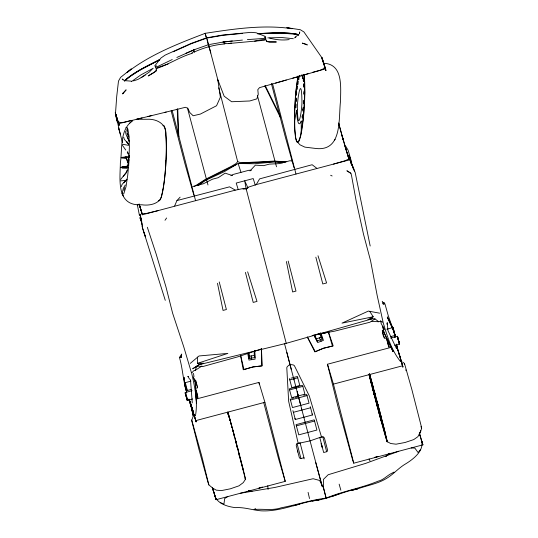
<?xml version="1.0" encoding="UTF-8"?>
<svg xmlns="http://www.w3.org/2000/svg" width="538" height="538" viewBox="0 0 538 538"><rect width="100%" height="100%" fill="white"/><g stroke="black" fill="none" stroke-linecap="round" stroke-linejoin="round"><path stroke-width="0.81" d="M301.246 133.189L301.246 120.889A35.01 4.391 -86.9 0 1 296.586 110.216L294.501 121.124M162.624 191.582L162.624 189.948M248.166 352.888L249.202 358.436L254.844 357.555L254.306 355.477L251.293 355.894L251.246 359.687L248.98 360.09L247.695 353.291M299.531 75.441L299.659 76.867L299.948 75.683M206.202 37.068L205.18 33.329C178.112 43.692 150.115 54.52 127.109 72.475L131.292 68.911L120.579 77.371L118.481 81.103L116.712 96.497L115.435 114.258M206.155 37.082L205.173 33.329C233.748 28.944 263.371 24.466 292.174 28.702L286.841 27.667L300.285 29.718L303.916 31.937L322.006 57.882L322.215 59.429L322.121 57.815L325.914 70.565L322.437 59.987M322.544 60.33L322.551 59.926L323.533 62.717M192.268 402.868L190.667 381.906M190.99 381.133L184.944 382.74L185.334 384.421M185.247 393.07L185.435 393.634M192.086 390.702L185.28 392.505L186.168 396.116M191.555 389.404L187.022 390.608L184.944 382.74M187.076 399.895L186.888 399.33M192.651 398.967L187.359 400.373L185.28 392.505M195.523 379.983L197.607 387.75L195.334 388.402M197.607 387.797L197.197 386.418M196.431 397.965C200.432 399.868 193.35 383.049 196.491 392.296M383.789 330.016C380.669 329.169 383.897 341.179 386.62 337.682M384.354 338.281L382.276 330.413M388.799 346.963L386.721 339.095L388.799 346.963L391.065 346.358M386.815 329.209L392.861 327.608L392.928 327.972M393.144 328.086L393.332 328.651M390.4 336.68L394.939 335.477L394.051 331.872M390.501 338.093L397.306 336.284L397.696 337.972M394.845 345.356L399.384 344.152L397.306 336.284M165.435 161.077L165.469 160.627M351.085 163.747L351.738 162.705L351.112 161.844M181.467 354.549L181.192 357.555C182.254 356.149 178.643 357.205 179.726 358.463C182.839 369.579 183.176 381.254 186.74 392.249L184.742 385.087L184.083 377.501L184.742 385.087M140.149 218.018L140.183 218.798L141.312 219.369M302.006 74.876L301.717 76.06L301.583 75.071M421.214 439.788C425.155 450.212 413.366 459.203 405.497 463.958C398.584 467.979 393.419 474.308 386.526 478.416C377.979 483.696 367.763 485.33 358.375 488.618C342.571 491.544 328.22 499.506 312.141 500.952L319.182 499.775C299.686 502.25 280.957 511.914 261.065 510.824C252.436 510.118 244.178 507.025 235.409 507.643C227.426 506.675 216.458 503.555 214.433 494.617M126.995 131.07L127.244 129.1M127.15 128.777L127.224 133.666L128.972 137.136M122.287 193.021L123.303 188.293L125.32 184.938M249.202 358.436L249.558 356.217L248.946 352.908M298.092 76.255L295.866 92.328L294.656 111.696L294.784 129.154L295.759 138.131L296.747 141.339L300.036 144.843L304.858 147.123L314.609 148.32C342.847 152.577 338.368 118.616 340.52 101.11C340.588 87.405 343.493 63.76 323.331 63.242M156.282 69.732L156.06 70.915L154.009 72.576L148.199 75.952L156.148 70.996M382.202 301.32L384.098 304.326C381.482 303.607 384.952 302.417 383.903 303.728L384.307 302.995L384.993 304.037L388.201 315.483L392.605 328.241M193.754 414.576L191.696 420.481L198.838 448.974L207.769 481.557L208.852 484.893L213.028 488.336L216.283 490.145L221.353 490.602L230.298 488.827L238.986 485.827L243.297 482.599L245.415 479.257L232.833 430.104L233.331 432.115M208.852 484.893L201.696 455.854L191.689 419.936M402.632 361.973L404.482 363.513L404.589 364.495M420.83 430.891L419.68 433.541L421.644 428.463L421.348 426.621L411.839 389.465L404.482 363.513M123.942 190.371L124.554 187.634M299.37 33.269L299.78 31.944L299.323 33.437M121.312 186.639L122.099 184.406L126.833 179.174M127.519 165.489L126.242 167.385L127.694 165.025M254.649 41.137L264.178 39.274L266.102 39.516L264.124 40.303L227.083 43.665L224.413 43.201L224.138 43.733L224.272 42.327L224.85 43.975C214.588 44.627 203.303 47.801 193.996 52.152L193.734 50.424L194.514 52.004L194.023 51.258L191.911 52.993M190.028 401.805L189.941 401.18L196.054 421.691L194.151 414.825L195.462 415.793C198.004 401.166 194.763 387.165 191.656 373.083L193.599 370.83L195.2 370.379L196.901 366.109L199.06 364.717L203.566 363.217L197.547 363.345L197.533 357.084M298.496 35.488L298.724 34.936L297.312 34.378L280.385 33.053L257.682 33.813M420.75 431.066L417.898 436.688L413.722 439.593L405.08 442.485L396.042 444.186L390.696 443.514L387.098 441.584L378.698 411.859L369.149 374.872M174.635 205.94L176.941 200.573L180.116 197.17M155.993 70.37L156.343 69.597M126.457 172.066L127.513 169.8L126.255 172.436L126.457 172.066L120.768 179.376M155.825 67.277L155.482 67.102L156.282 65.609M140.075 217.137L140.028 218.186L141.164 218.764M256.31 184.46L259.612 178.878L312.121 164.729L316.761 168.253M265.449 38.205L265.671 37.882L264.212 36.994M165.005 220.284L166.619 217.984M383.123 303.782L383.473 303.284L382.733 303.815M154.662 66.013L160.976 57.99L165.166 55.098L191.205 43.383L206.545 37.828L206.726 38.279L206.585 37.821L222.651 35.044L251.017 32.334L256.128 32.764L265.705 36.571M383.957 303.452L384.307 302.995L382.854 302.221M137.264 119.288L147.015 119.268C156.854 118.683 166.962 124.143 165.852 134.964C166.632 145.186 166.316 155.455 165.697 165.684C164.991 175.274 164.124 184.911 161.945 194.299C161.03 203.66 149.84 205.987 142.086 204.81L141.38 204.783C115.885 206.283 120.149 179.288 120.371 162.879C122.496 148.77 119.382 130.398 132.442 120.747L129.564 123.323M219.329 90.209L237.655 161.582L236.169 163.491L230.984 166.545L205.516 179.309L194.171 186.578M124.332 80.902C134.453 71.561 147.547 66.053 159.584 59.557M124.56 81.117L129.934 76.598L139.598 70.377L159.746 59.779M420.312 449.849L418.127 452.579L414.825 448.073L411.187 447.959M126.188 167.688L127.526 166.074M123.323 176.289L126.134 173.081M335.187 139.49L334.515 139.994M249.988 170.923L255.375 165.139L263.593 165.657L269.262 164.137L279.437 163.599L289.989 160.714L292.45 161.138M123.901 182.853L126.948 179.598M152.093 69.247L149.362 72.005L141.131 77.633L145.213 75.185M181.757 354.024L179.9 356.788L179.779 357.225L180.533 357.656M386.311 456.116L389.411 453.426M387.421 455.209L388.631 454.159M389.539 453.285L385.585 456.567M298.772 34.405L295.066 37.203M190.244 363.399L199.04 355.968L227.836 353.399L197.547 363.345M139.073 204.016L142.388 214.783L234.595 190.331L243.095 188.535L246.222 189.073L248.691 187.049L256.969 184.399L349.175 159.947L346.909 152.328M350.984 162.563L351.583 162.093L351.085 161.286M387.246 323.668L387.293 323.298L387.152 324.414L387.239 322.639L387.952 330.581L396.54 348.705M198.529 185.408L205.852 180.169L224.191 171.723L238.139 163.471L274.777 161.541L285.127 162.207M131.4 81.648L140.902 74.89L153.236 68.265M262.564 487.078L258.96 487.966L262.235 487.3M196.626 185.671L205.314 179.961L236.404 164.493M196.41 403.224A8.131 0.632 83.2 0 0 196.498 403.372L195.213 382.128L193.384 377.151M402.31 365.053L402.834 366.862L400.931 359.996L400.44 361.442C391.153 349.767 387.225 336.196 383.083 322.323L380.299 321.32L378.685 321.731L375.006 318.886L369.895 322.242L334.737 331.132L315.893 334.549M195.2 370.379L201.945 366.008M198.831 364.892L192.678 368.806L196.901 366.109L203.108 366.465L238.052 356.768L261.676 348.826M294.629 37.902L295.92 37.102M227.816 496.581L224.689 498.484L223.942 504.072L220.728 502.768M141.131 77.633L137.896 79.436L133.532 80.915M255.584 508.578L254.003 509.52C263.021 508.592 272.336 510.905 281.334 507.764C296.364 504.886 310.951 500.004 326.176 498.101L323.587 488.154L319.599 480.454L313.123 478.726L274.925 487.435L240.278 493.272M230.916 175.711L232.994 174.494L248.939 170.264L251.333 170.297M120.687 167.668L121.81 167.015L126.517 167.291M125.912 127.748L127.029 127.385L127.909 129.228L128.959 135.872L129.376 146.262L128.891 162.402L127.748 175.193L125.973 186.841L123.753 193.801L122.415 194.413M369.767 311.415L373.224 316.761L367.918 319.639L372.572 318.711L375.006 318.886M317.097 341.045L316.539 338.974L317.467 338.51L321.004 337.272L322.403 339.021L317.097 341.045L314.098 335.221M188.623 376.338L187.944 376.513L189.658 379.256M173.196 51.782L191.165 43.753L205.906 38.413M176.841 57.465L194.776 49.516L207.601 44.997M172.254 59.53L157.13 66.799L155.482 67.102M376.768 456.93L378.012 456.399L374.421 457.421M186.067 53.208L194.776 49.516L193.525 50.021M159.712 59.711C147.533 65.723 134.951 71.762 124.547 80.626L131.386 81.164M332.545 496.224L339.263 493.763M320.91 333.009L323.425 340.352L317.676 342.545L313.836 335.087M398.719 451.261L365.726 463.359L328.187 474.731L323.365 479.459L323.587 488.154L326.082 498.127C342.968 491.12 361.193 488.181 378.086 481.187C384.401 479.876 388.268 473.81 394.394 472.29L393.184 472.263M168.091 64.015L157.479 67.566L155.912 68.736C168.387 64.755 179.645 56.934 192.335 53.282M297.09 443.642L296.431 444.193L296.236 445.565L299.289 457.435L299.975 458.369L300.95 458.544L303.957 457.744L300.09 442.848L297.09 443.642L300.95 458.544M326.66 451.725L327.42 451.093L327.534 449.943L324.441 438.087L323.627 436.984L322.8 436.822L319.794 437.623L323.661 452.519L326.66 451.725L322.8 436.822M308.012 73.719L302.295 75.414M292.793 78.192L296.62 77.082M333.506 164.103L345.174 160.734L348.853 158.932L349.027 159.443L348.281 156.76M372.572 318.711L286.236 343.338L199.06 364.717M286.317 80.048L275.55 83.114M312.652 72.321L320.11 70.263L323.937 68.555L324.696 66.275L325.833 70.276L325.241 68.346M321.26 341.119L319.35 337.851M293.54 505.794L299.727 504.146M325.47 68.844L259.511 87.647L257.803 89.691L258.247 94.264L256.882 98.864L249.74 100.976L231.622 101.743L224.131 96.181L217.803 79.711L208.609 44.876M243.008 189.168L247.924 187.863L244.716 180.808L246.027 188.367M196.236 399.035L258.933 382.41L264.904 402.296L285.234 481.355L216.108 499.681L212.342 487.415L213.243 490.569M421.395 440.165L422.888 444.852L353.769 463.184L352.78 460.447L338.22 407.522L327.467 364.239L391.765 347.192M291.018 378.16L297.393 376.472L299.8 385.504L291.838 387.616L289.431 378.584M289.834 379.889L297.796 377.777M290.022 388.577L301.784 385.464M289.491 389.552L291.657 397.69L304.885 394.186L302.86 386.385L289.639 389.889L289.289 388.772M264.904 402.296L195.785 420.622L196.128 421.974L189.806 400.743L193.377 415.928M327.467 364.239L333.439 384.125L402.565 365.793L402.908 367.145L397.226 347.306M291.663 398.53L293.923 397.932M295.429 397.535L298.442 396.735L300.755 405.363M303.735 395.329L306.747 394.529L309.041 403.164L292.45 407.562L290.157 398.927M290.486 400.003L307.084 395.605M292.907 410.629L293.425 412.303L310.574 407.757L312.444 414.966L295.295 419.512L294.952 418.396M296.425 425.847L314.569 421.032L316.909 430.05L298.765 434.859L296.055 424.65L314.199 419.842L314.569 421.032M351.556 490.4L357.81 488.753L353.103 489.99M176.941 200.573L229.591 186.834L235.18 190.062M375.907 457.26L374.825 457.448M192.792 186.484L203.398 183.761L212.53 179.181L218.206 177.695L225.119 173.162L232.49 175.563M251.226 359.687L255.093 359.135L254.756 350.756M164.964 112.355L185.375 107.304L187.863 108.232L189.712 112.435L193.149 115.764L200.405 114.056L216.558 105.737L220.365 97.176L217.803 79.711M131.548 120.344L124.043 122.254L119.833 122.677L117.916 121.104L115.226 112.711M166.195 112.059L118.69 123.673L119.133 125.394L115.34 112.644L119.497 130.976M147.863 116.524L151.743 115.589M158.058 210.627L146.228 213.485L142.072 213.761L142.247 214.272L141.501 211.589M142.099 117.896L136.282 119.254M207.574 37.969L223.008 35.306L242.564 33.39M209.558 44.479L224.259 41.87M299.189 443.198L298.113 443.104L288.65 401.274L286.788 367.696L287.339 366.526L289.982 364.448L293.324 364.939L294.38 365.685L309.249 395.813L321.482 436.903L310.043 440.884L299.807 443.07M312.154 335.564L329.142 332.067L315.134 334.656M373.224 316.761L342.007 323.13L368.342 311.072L379.613 313.183M228.314 43.672L231.333 43.053M126.127 180.398L120.64 180.882M251.286 355.9L249.558 356.217M257.668 33.733C271.192 32.932 285.073 31.964 298.476 34.513M124.56 167.385L125.926 167.17M289.162 39.597C282.652 40.464 275.88 39.832 269.572 38.097M232.302 40.949L222.914 42.051L242.409 40.081M127.815 156.76L122.422 157.325L123.37 157.365M247.406 39.604L264.111 38.433L265.671 37.882L265.927 38.292M125.818 167.13L121.918 167.116L126.141 167.284M126.995 157.58L124.695 157.701L127.082 157.621M257.689 33.544C271.34 33.215 285.396 31.554 298.798 34.64M128.152 167.795L121.904 167.856L127.587 168.105M125.421 167.197L122.852 167.264L125.973 167.264M267.816 37.882L281.777 37.532L293.344 38.709M122.449 144.251L128.616 145.347M162.947 125.569L163.565 125.596M297.326 142.005L298.583 141.427L300.581 135.906L303.459 116.874L304.77 92.765L304.051 74.298M158.643 200.398L159.261 200.425M371.287 321.368L378.685 321.731M128.831 165.166A6.066 0.767 -86.7 0 1 128.622 164.984L128.152 163.465A8.588 1.089 -86.7 0 1 128.454 159.315A8.588 1.089 -86.7 0 1 128.932 155.738L129.389 155.764A8.588 1.089 -86.7 0 0 129.342 156.02M128.454 159.315L128.912 159.342M286.108 161.837L274.286 161.077L245.893 162.59L239.894 162.503L237.655 161.582M125.858 158.327L121.944 158.058L121.111 157.56M196.504 403.419L195.24 382.148L193.384 377.125M282.504 162.839L274.387 161.999L254.313 163.74L238.159 163.532L240.963 172.382M125.085 156.874L127.183 157.103M249.027 490.871L251.871 491.402M248.495 490.79L251.703 491.429M248.704 490.898L251.831 491.53M330.641 175.267L332.128 175.973M350.87 173.283L347.01 170.849L350.87 173.283L351.455 175.146L356.149 200.862L363.54 234.339L370.568 260.762L377.178 295.517L383.002 321.798M266.102 40.491L266.787 40.996M123.484 80.061L122.213 79.025L123.215 79.98M231.589 427.253L231.744 427.589M245.415 479.257L245.059 478.47M127.102 142.146L126.443 141.528L128.562 144.359C127.479 141.541 123.814 140.553 123.747 137.264M266.317 40.935L266.983 41.608L269.531 42.011L276.357 41.971L269.646 41.917L267.036 41.493L266.249 40.572M125.771 150.048L122.449 145.374M396.721 346.351L401.187 361.072M384.509 329.491L381.186 323.587L380.655 320.561M421.644 428.463L421.496 428.093M345.9 146.477L348.187 150.384L351.354 161.339M205.173 33.329L205.287 33.699L205.18 33.329M121.918 193.525L123.424 196.188M127.486 152.456L127.264 152.032L128.313 154.184M314.616 335.241L316.539 338.974M307.548 337.292L315.315 351.684L323.412 348.274L332.444 346.062L328.422 332.242M353.217 168.381L353.553 169.053M349.639 159.282L354.724 171.777M307.279 336.869L314.851 351.879L323.472 348.241L333.204 345.914L328.563 332.403M128.293 135.563L127.224 133.666M353.997 169.853L354.461 170.781M279.975 115.441L265.214 85.596M369.976 460.911L369.055 458.901M264.831 85.939L280.446 117.56M127.466 151.851L128.495 154.023M127.304 136.76L129.355 141.138M322.006 57.882L324.353 65.414M352.121 165.045L354.038 169.349M129.335 141.85L125.966 134.231L125.502 131.427M325.739 497.973L326.041 498.652L326.015 497.899M392.538 328.187L387.32 317.064L392.37 327.803M349.956 158.555L348.859 155.005L353.056 167.843M422.397 443.487L422.727 444.341L419.405 433.339M215.617 498.316L215.946 499.177L212.409 487.435M392.511 327.797L387.32 317.064L390.998 324.165L392.377 327.985M394.273 333.466L391.187 324.306L393.244 329.801M422.888 444.852L419.337 433.177M285.234 481.355L278.361 457.986L263.694 402.471M352.632 166.551L350.89 161.582L353.076 167.822M319.902 334.091L321.004 337.272M208.697 44.647L206.774 38.332M322.403 339.021L320.292 332.894M188.966 399.115L190.244 402.875M399.351 343.439L399.478 343.876L399.243 342.827M399.384 344.152L398.974 342.773M393.211 328.234L393.083 327.803L393.204 328.362M392.861 327.608L394.421 333.083M394.905 334.764L395.033 335.194L394.912 334.636M394.939 335.477L394.529 334.091M229.363 417.582L230.23 420.871L230.049 420.292M197.944 397.569L196.753 393.305M184.978 383.453L184.85 383.016L184.971 383.581M187.022 390.608L186.612 389.223M186.673 389.976L186.8 390.413L186.679 389.848M185.314 393.217L185.186 392.787L185.307 393.345M187.359 400.373L187.143 399.68M187.009 399.747L187.137 400.178L187.016 399.62M144.016 232.524L145.442 236.807L142.61 228.267L165.274 300.339M191.42 372.592L183.74 346.808L172.637 313.244L165.919 286.741L156.121 253.902L147.325 227.251M188.946 399.29L191.246 407.367M420.985 426.533L421.294 427.495M189.02 399.404L190.459 403.937M317.998 255.752L326.593 282.961L322.8 283.963L315.853 257.191M247.648 271.804L257.003 301.414L253.21 302.417L245.422 272.396M349.175 159.947L342.215 136.242M397.918 349.969L399.848 356.378M255.254 185.126L253.216 178.555L236.209 183.061L238.247 189.638M310.231 406.641L310.574 407.757M312.101 413.85L312.444 414.966M302.517 385.269L302.86 386.385M293.425 377.521L295.806 386.56M293.398 377.528L293.802 378.833M295.893 387.024L298.26 395.941M301.482 408.355L303.869 417.239M305.503 423.44L305.133 422.243L307.83 432.458M128.932 155.738L129.402 157.257M140.129 207.157L142.388 214.783M347.676 154.816L345.275 146.968M347.326 153.976L347.972 156.074M392.646 350.184L392.895 351.395L383.863 332.107L382.948 326.889M140.895 209.645L139.261 204.332L141.191 210.903M294.004 167.621L285.335 137.022L271.367 83.444M193.808 194.964L184.924 163.646L171.145 110.855M117.627 120.411L115.878 114.688L116.914 120.478M189.053 399.721L190.768 405.329M346.519 151.353L344.703 145.011M139.147 204.225L139.739 206.182M323.889 63.605L325.066 67.775M192.954 410.743L190.358 402.807L191.192 406.889M272.591 83.955L295.987 174.05M172.173 110.579L195.576 200.681M397.595 336.687L397.952 337.938M397.777 337.326L397.528 336.479L397.649 337.044M399.23 343.029L399.411 343.668L399.357 343.311M397.259 337.158L397.38 337.555M394.784 334.347L394.966 334.992M370.131 378.127L369.841 376.862M370.043 378.059L370.332 379.324M233.694 433.413L227.843 411.947M228.354 415.719L228.361 415.618M237.957 449.56L237.09 446.251L237.957 449.499M239.659 456.163L239.37 454.906M117.916 121.104L119.053 125.105L115.764 114.755L115.973 116.235M185.099 383.863L184.917 383.224L185.085 384.065M186.545 389.566L186.726 390.205M185.899 393.634L185.718 393.049L185.886 393.823M187.285 399.102L187.466 399.687L187.298 398.907M193.068 411.207L190.539 403.487L193.337 415.706M212.557 488.006L216.108 499.681M369.619 374.354L371.778 381.953M419.499 433.917L420.023 435.74M345.638 148.461L338.577 122.987L343.58 141.238M399.277 343.224L398.846 341.657M393.285 328.449L393.507 329.263M394.61 333.742L394.831 334.549M392.928 328.879L393.096 329.464M371.832 382.7L372.007 383.298L371.624 381.738M276.512 166.793L257.379 95.475M207.977 184.964L187.473 108.192M229.282 417.844L228.563 415.134M228.354 414.818L229.289 417.744M239.033 453.655L238.852 453.057L239.02 453.79M186.787 388.752L186.948 389.337M185.052 383.668L185.274 384.475M186.377 388.954L186.599 389.761M185.085 386.553L186.652 392.101M185.388 393.433L185.61 394.24M186.713 398.719L186.935 399.532M399.297 354.192L402.565 365.793M339.148 484.146L340.857 490.232M322.168 486.513L307.951 432.962M341.986 135.374L343.224 139.793M397.912 337.783L398.16 338.698M393.466 329.101L393.715 330.023M394.401 332.982L394.65 333.896M369.216 374.051L369.936 376.856L369.667 375.732M235.886 441.658L236.162 442.626L235.779 441.066M227.816 412.612L228.152 413.856M227.877 413.473L227.984 413.85M239.571 455.861L239.134 454.032M228.347 415.955L228.448 416.331M185.724 384.448L185.926 385.181M185.233 384.32L185.482 385.235M186.168 388.194L186.417 389.108M185.57 394.085L185.818 395.006M186.948 398.988L185.798 394.899M186.504 397.959L186.753 398.88M233.727 434.469L234.057 435.672M338.698 123.552L339.525 126.585M385.342 433.352L382.094 421.389A35.01 0.525 75.1 0 1 378.591 410.595L381.166 421.019M243.559 470.945L240.311 458.981A35.01 0.525 75.1 0 1 240.587 460.239M398.14 338.597L399.115 342.296M398.611 340.796L398.866 341.758M398.47 340.924L398.739 341.906M393.695 329.915L394.448 332.753M394.024 332.242L394.287 333.224M229.948 419.916L229.417 417.885M234.218 436.271L234.568 437.555M227.83 413.587L227.944 414.011M196.955 385.551L196.155 382.531M185.455 385.134L185.718 386.096M186.108 387.373L186.37 388.355M186.188 388.295L185.435 385.464M186.699 396.957L186.921 397.79M186.525 398.066L185.549 394.367M127.728 162.658L126.491 157.984M127.795 162.913L126.692 158.75M398.618 340.836L398.113 338.927M393.52 331.025L393.755 331.892M235.772 441.234L235.267 439.223L235.651 440.783M235.826 442.243L236.189 443.615M228.139 414.025L227.803 412.747M185.704 386.055L186.215 387.965M210.768 52.98L208.569 44.694M284.494 343.533L294.03 379.902M286.801 352.309L291.314 369.545M236.37 444.307L236.727 445.666M397.932 338.886L398.194 339.895M393.668 330.245L393.924 331.213M393.486 330.204L393.749 331.213M379.25 410.218C378.059 405.457 380.574 415.269 379.384 410.501M371.496 381.455L371.193 380.292M370.769 378.987L371.072 380.151M369.929 376.264C371.099 380.971 368.806 371.906 369.687 375.544M370.642 378.705L370.258 377.145L380.164 413.11L387.192 441.664M369.552 375.295L369.801 375.981M369.424 375.013L369.209 374.179M369.714 376.58C368.463 371.355 371.711 384.831 370.46 379.606M371.428 383.755C370.238 378.994 372.747 388.806 371.556 384.038M374.199 394.394C375.383 399.129 372.874 389.337 374.065 394.112M375.847 400.642C377.037 405.403 374.529 395.585 375.719 400.353M377.299 406.277C376.109 401.509 378.618 411.321 377.427 406.56M303.809 417.152L305.207 422.498M233.344 431.947L233.7 433.352M239.128 454.186L239.235 454.617M231.259 424.576C230.069 419.828 232.564 429.6 231.387 424.859M227.816 413.742L227.93 414.179M185.57 385.336L185.832 386.345M186.72 396.64L186.942 397.495M186.242 395.242L186.464 396.089M186.296 396.768L186.551 397.737M355.067 171.938L370.184 246.007M288.186 261.058L295.981 291.078L292.625 291.966L286.398 261.529M246.222 189.073L286.236 343.338M298.778 397.811L301.663 408.907M293.425 412.303L295.295 419.512M219.228 281.946L226.39 309.532L223.035 310.419L217.48 283.277M236.908 446.345L237.251 447.663M322.087 447.044L321.267 443.863L322.067 447.017M322.336 486.473L315.692 462.438M398.866 341.348L399.29 343.009M397.891 338.066L398.14 339.007M398.423 341.415L398.618 342.188M394.421 332.672L394.67 333.614M393.695 330.325L393.271 328.671M333.439 384.125L353.769 463.184M227.89 413.325L228.072 414.052M185.711 384.704L185.906 385.477M186.188 387.885L186.43 388.826M185.213 384.596L185.462 385.544M119.12 129.651L122.442 142.476M186.525 397.656L186.773 398.597M185.798 395.309L185.375 393.648M321.637 445.525L321.993 446.917M120.27 133.996L118.703 127.95M321.125 443.514L321.455 444.825M218.731 87.849L219.127 89.422M297.42 450.844L297.736 452.088M141.212 218.905L140.028 214.225L142.146 225.113M394.63 333.479L394.845 334.333M393.063 328.53L393.251 329.29M195.919 381.617L195.597 380.292M186.8 388.497L186.962 389.142M186.39 388.692L186.612 389.546M185.032 383.883L185.254 384.737M186.733 398.456L186.948 399.31M142.509 228.045L141.931 223.808M119.106 129.389L119.591 131.333M192.389 412.081L193.243 415.538M394.623 335.705L395 337.259M239.128 455.034L239.423 456.258M394.589 335.591L394.959 337.111M117.392 122.435L116.094 117.21M405.827 369.862L406.015 370.642M397.589 336.822L397.764 337.534M394.798 334.145L394.973 334.858M393.144 328.146L393.318 328.853M186.558 389.364L186.74 390.07M186.901 399.129L187.076 399.835M185.247 393.123L185.422 393.836M207.096 39.604L208.112 44.802M140.398 219.699L140.714 221.017M139.47 215.59L137.291 204.541M308.086 492.384L309.511 498.544M116.598 119.059L116.954 120.613M351.233 164.05L349.572 156.706L350.406 160.553M239.666 457.26L239.834 458.013M396.721 344.925L397.407 347.992M394.603 334.966L395.1 337.218M396.244 344.454L396.91 347.561M141.904 223.828L141.561 220.284M396.735 346.62L397.024 348.046L396.472 344.851M258.933 382.41L259.363 384.542M240.661 355.51L243.983 369.519L252.907 366.97L261.73 365.887L261.374 348.725M396.311 344.307L396.93 347.508M396.425 344.925L397.024 348.046M352.336 164.904L352.888 167.829M240.614 355.726L243.25 369.767L252.84 366.97L262.235 365.833L261.407 348.496M303.957 457.744L304.138 458.874M267.783 485.753L268.085 489.466M193.498 373.359L193.983 376.64M127.452 165.973L127.6 167.284L127.385 164.81M382.942 326.862L383.843 332.141L392.942 351.287A8.131 0.397 67.1 0 0 392.76 350.554M142.193 226.014L142.254 227.049M177.735 109.032L178.824 136.699M177.237 108.918L178.253 134.641M190.492 379.774L190.56 381.341L190.513 380.01M254.582 351.005L254.844 357.555M254.138 351.274L254.306 355.477M218.583 80.781A16.537 11.735 -15.7 0 1 217.93 80.969M128.757 161.037A8.588 1.089 -86.7 0 1 128.844 160.008M163.592 125.28A37.882 4.788 -86.7 0 1 165.738 165.704A37.882 4.788 -86.7 0 1 158.616 200.721M228.132 412.915A37.882 0.565 75.1 0 1 239.605 455.377A37.882 0.565 75.1 0 1 245.402 479.486M240.762 461.106A35.01 0.525 75.1 0 1 240.775 461.617M304.178 74.728A37.882 4.748 -86.9 0 1 301.872 129.705A37.882 4.748 -86.9 0 1 294.858 131.185A37.882 4.748 -86.9 0 1 298.079 76.013M369.418 373.621A37.882 0.565 75.1 0 1 384.152 428.591A37.882 0.565 75.1 0 1 383.507 429.512A37.882 0.565 75.1 0 1 368.987 374.24M193.283 415.746A38.521 0.572 75.1 0 1 191.817 409.721M297.447 109.745C297.998 136.43 302.672 106.537 301.879 99.463C301.327 72.771 296.646 102.664 297.447 109.745M295.597 106.322C296.001 111.904 296.324 99.261 295.597 106.322M295.833 100.216C296.236 105.798 296.559 93.155 295.833 100.216M296.209 93.76C296.613 99.348 296.936 86.699 296.209 93.76M296.774 87.99C297.171 93.545 297.501 80.996 296.774 87.99M297.642 82.987C298.039 88.568 298.361 75.925 297.642 82.987M298.523 78.346C298.92 83.901 299.249 71.346 298.523 78.346M302.43 77.358C302.833 82.939 303.156 70.296 302.43 77.358M302.141 116.78C302.538 122.368 302.86 109.718 302.141 116.78M302.827 109.725C303.224 115.307 303.546 102.664 302.827 109.725M303.284 80.108C303.681 85.69 304.004 73.047 303.284 80.108M303.607 85.764C304.01 91.346 304.333 78.703 303.607 85.764M303.533 102.435C303.93 108.017 304.259 95.374 303.533 102.435M303.876 93.027C304.279 98.609 304.602 85.966 303.876 93.027M372.242 386.99L373.137 390.393L372.242 386.99M372.652 385.423L373.547 388.826L372.652 385.423M374.609 392.511L375.511 395.914L374.609 392.511M377.044 401.63L377.945 405.033L377.044 401.63M380.635 415.464L381.529 418.867L380.635 415.464M123.034 93.101L122.664 93.935L126.134 89.839L123.034 93.101M188.556 376.405L188.078 376.627L188.556 376.405M306.62 44.419L302.322 43.121L307.326 44.97L306.62 44.419M373.412 389.694L381.745 421.153L373.412 389.694M209.134 47.008L209.033 46.631L209.168 47.001M296.135 387.811L295.718 386.237L296.108 387.817M298.61 397.246L297.164 391.738L298.59 397.246M209.114 46.893L208.831 45.784L209.107 46.893M396.91 346.606L396.425 344.226L396.91 346.606"/></g></svg>
